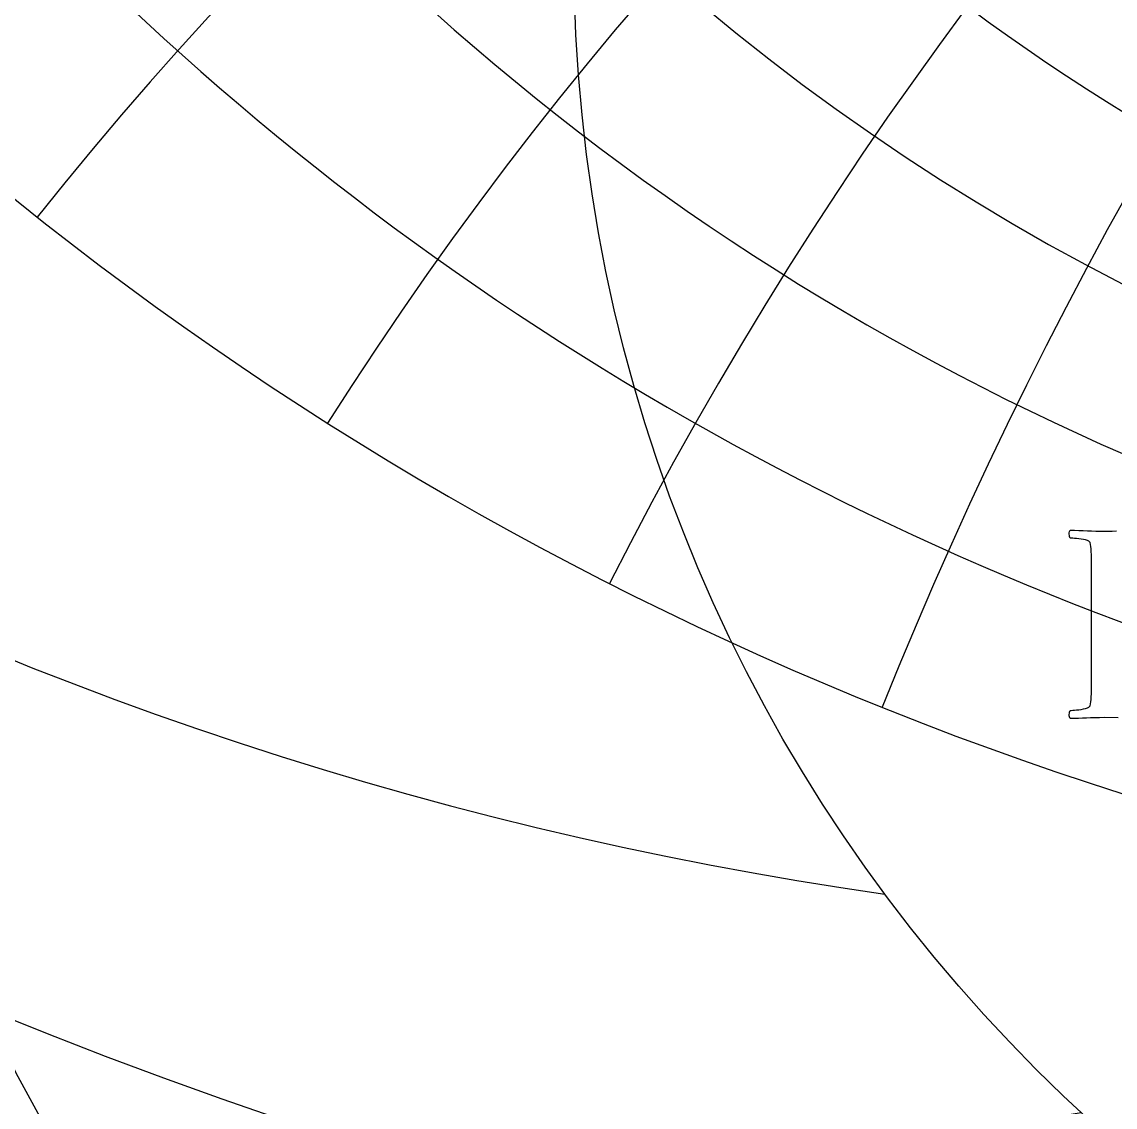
# Model space of a CAD drawing. Header units: millimetres. Extents: x -62 to 62, y -62 to 63.
# Drawn here: x -35.13 to -17.1, y -19.03 to -1.13 of the extents above; entities that cross this region are included whole.
import ezdxf

# ---------------------------------------------------------------- set-up
doc = ezdxf.new("R2010")
doc.units = ezdxf.units.MM
for name, color, linetype in [('CUT_OUTER', 1, 'Continuous'), ('ENGRAVE', 7, 'Continuous'), ('ENGRAVE_FINE', 8, 'Continuous'), ('TEXT', 5, 'Continuous')]:
    doc.layers.add(name, color=color, linetype=linetype)

msp = doc.modelspace()

# ---------------------------------------------------------------- linework, layer by layer
at = {"layer": 'CUT_OUTER'}
msp.add_arc((-0.0002, -0.0002), 61.6124, 137.460696, 87.802279, dxfattribs=at)
at = {"layer": 'ENGRAVE'}
for centre, radius in [((0, 0), 60.75), ((0, 25.233), 32.6093), ((0, 23.2838), 28.525), ((0, 21.7056), 24.8411), ((0, 0), 39.7663), ((0, 0), 26.0306)]:
    msp.add_circle(centre, radius, dxfattribs=at)
for centre, radius, start, end in [((0, 27.6592), 37.2123, 131.54082, 48.45918), ((0, 30.7147), 42.5003, 158.87593, 21.12407), ((0, 34.6261), 48.7145, 177.98716, 2.01284), ((0, 39.7432), 56.2217, 193.58708, 346.41292), ((-12.2143, 45.5843), 61.7129, 218.740683, 261.906834), ((-29.2432, 50.6507), 70.725, 244.889976, 279.422897)]:
    msp.add_arc(centre, radius, start, end, dxfattribs=at)
at = {"layer": 'ENGRAVE_FINE'}
for centre, radius, start, end in [((-154.5577, -39.7894), 164.4769, 8.358017, 35.97743), ((-154.5577, -39.7894), 164.4769, 8.358017, 35.97743), ((-97.4355, -39.7894), 112.5088, 12.671638, 54.3922), ((-97.4355, -39.7894), 112.5088, 12.671638, 54.3922), ((-67.0414, -39.7894), 87.5163, 17.153802, 73.277838), ((-67.0414, -39.7894), 87.5163, 17.153802, 73.277838), ((-47.2031, -39.7894), 73.4349, 21.873002, 92.678933), ((-47.2031, -39.7894), 73.4349, 21.873002, 92.678933), ((47.2031, -39.7894), 73.4349, 87.321067, 158.126998), ((47.2031, -39.7894), 73.4349, 87.321067, 158.126998), ((-32.4785, -39.7894), 64.957, 26.909615, 108.663414), ((-32.4785, -39.7894), 64.957, 26.909615, 108.663414), ((32.4785, -39.7894), 64.957, 71.336586, 153.090385), ((32.4785, -39.7894), 64.957, 71.336586, 153.090385), ((-20.4749, -39.7894), 59.8647, 32.360678, 118.765767), ((-20.4749, -39.7894), 59.8647, 32.360678, 118.765767), ((20.4749, -39.7894), 59.8647, 61.234233, 147.639322), ((20.4749, -39.7894), 59.8647, 61.234233, 147.639322), ((-9.9192, -39.7894), 57.1222, 38.34609, 127.43566), ((-9.9192, -39.7894), 57.1222, 38.34609, 127.43566), ((9.9192, -39.7894), 57.1222, 52.56434, 141.65391), ((9.9192, -39.7894), 57.1222, 52.56434, 141.65391), ((0, 70.5779), 94.9547, 230.263164, 309.736836)]:
    msp.add_arc(centre, radius, start, end, dxfattribs=at)
at = {"layer": 'TEXT'}
msp.add_lwpolyline([(-17.0547, -12.6054), (-17.2835, -12.6048), (-17.3628, -12.6052), (-17.438, -12.6066), (-17.5089, -12.6088), (-17.5757, -12.612), (-17.641, -12.6151), (-17.7074, -12.6173), (-17.7751, -12.6187), (-17.844, -12.6191), (-17.8522, -12.6078), (-17.8577, -12.5928), (-17.8606, -12.5742), (-17.8607, -12.5521), (-17.8588, -12.5299), (-17.8553, -12.5114), (-17.8504, -12.4964), (-17.844, -12.485), (-17.8266, -12.4846), (-17.8032, -12.4832), (-17.7739, -12.481), (-17.7386, -12.4778), (-17.7007, -12.4735), (-17.6637, -12.4676), (-17.6276, -12.4603), (-17.5925, -12.4515), (-17.5618, -12.4416), (-17.5392, -12.4311), (-17.5246, -12.42), (-17.5182, -12.4084), (-17.5097, -12.3775), (-17.5032, -12.3425), (-17.4989, -12.3033), (-17.4967, -12.2599), (-17.4956, -12.2135), (-17.4949, -12.1653), (-17.4944, -12.1153), (-17.4943, -12.0635), (-17.4943, -10.0659), (-17.4944, -10.014), (-17.4949, -9.9635), (-17.4956, -9.9146), (-17.4967, -9.8671), (-17.4989, -9.8226), (-17.5032, -9.7827), (-17.5097, -9.7472), (-17.5182, -9.7162), (-17.5246, -9.7027), (-17.5392, -9.6911), (-17.5618, -9.6812), (-17.5925, -9.6731), (-17.6276, -9.6664), (-17.6637, -9.6605), (-17.7007, -9.6556), (-17.7386, -9.6515), (-17.7739, -9.6484), (-17.8032, -9.6461), (-17.8266, -9.6448), (-17.844, -9.6444), (-17.8504, -9.633), (-17.8553, -9.618), (-17.8588, -9.5994), (-17.8607, -9.5773), (-17.8606, -9.5551), (-17.8577, -9.5366), (-17.8522, -9.5216), (-17.844, -9.5102), (-17.7724, -9.5128), (-17.7014, -9.5156), (-17.6311, -9.5188), (-17.5613, -9.5222), (-17.4922, -9.5253), (-17.4236, -9.5276), (-17.3556, -9.5289), (-17.2883, -9.5294), (-17.2193, -9.5289), (-17.1512, -9.5276), (-17.0839, -9.5253)], dxfattribs=at)

doc.saveas('drawing.dxf')
